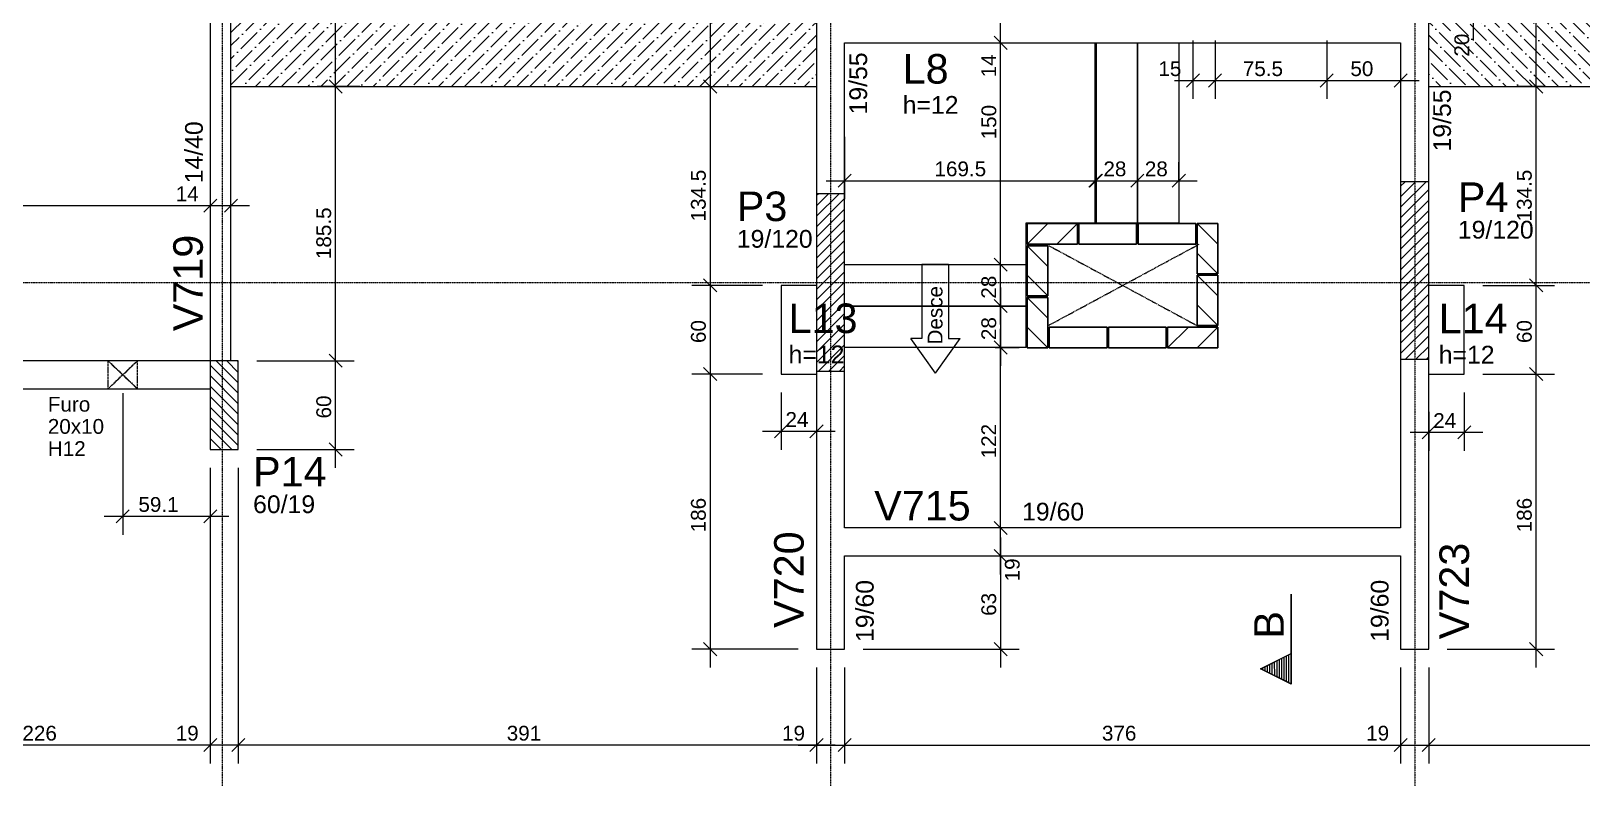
# Model space of a CAD drawing. Extents: x 37185 to 43130, y -8131 to -3926.
# Drawn here: x 38236 to 39285, y -6239 to -5729 of the extents above; entities that cross this region are included whole.
import ezdxf

# ---------------------------------------------------------------- set-up
doc = ezdxf.new("R2010")
doc.units = 0
doc.header["$MEASUREMENT"] = 0
doc.linetypes.add('ESTILO_TQS_0001', pattern=[1, 0.7, -0.3])
doc.linetypes.add('ESTILO_TQS_0004', pattern=[1.12, 0.5, -0.2, 0.01, -0.2, 0.01, -0.2])
for name, color, linetype in [('119', 253, 'CONTINUOUS'), ('37', 4, 'CONTINUOUS'), ('39', 74, 'CONTINUOUS'), ('42', 3, 'CONTINUOUS'), ('43', 3, 'CONTINUOUS'), ('44', 3, 'CONTINUOUS'), ('45', 2, 'CONTINUOUS'), ('46', 2, 'CONTINUOUS'), ('47', 2, 'CONTINUOUS'), ('53', 242, 'CONTINUOUS'), ('54', 242, 'CONTINUOUS'), ('70', 160, 'CONTINUOUS'), ('73', 2, 'CONTINUOUS'), ('75', 9, 'CONTINUOUS'), ('79', 12, 'CONTINUOUS'), ('80', 6, 'CONTINUOUS'), ('81', 2, 'CONTINUOUS'), ('82', 252, 'CONTINUOUS')]:
    doc.layers.add(name, color=color, linetype=linetype)
doc.layers.add('WP_BLOCOS', color=4, linetype='CONTINUOUS', lineweight=13)
doc.layers.add('WP_EST', color=9, linetype='CONTINUOUS', lineweight=13)
doc.styles.add('TQS_ARIAL', font='arial.ttf')

# ---------------------------------------------------------------- blocks, each defined once
blk = doc.blocks.new('BL 14x34 - BL 14x34-2802784-1ª FIADA')
at = {"layer": 'WP_BLOCOS'}
for p, q in [((-17, -7), (-3, 7)), ((17, 7), (-17, 7)), ((-17, 7), (-17, -7)), ((-17, -7), (-17, 7)), ((-17, 7), (17, 7)), ((-17, 7), (-17, 7)), ((3, -7), (17, 7)), ((17, -7), (17, 7)), ((17, 7), (17, -7)), ((17, 7), (17, 7)), ((-17, -7), (17, -7)), ((17, -7), (-17, -7)), ((-17, -7), (-17, -7)), ((17, -7), (17, -7))]:
    blk.add_line(p, q, dxfattribs=at)
blk = doc.blocks.new('BL 14x39 - BL 14x39-2803532-1ª FIADA')
at = {"layer": 'WP_BLOCOS'}
for p, q in [((19.5, 7), (-19.5, 7)), ((-19.5, 7), (-19.5, -7)), ((-19.5, -7), (-19.5, 7)), ((-19.5, 7), (19.5, 7)), ((-19.5, 7), (-19.5, 7)), ((19.5, -7), (19.5, 7)), ((19.5, 7), (19.5, -7)), ((19.5, 7), (19.5, 7)), ((-19.5, -7), (19.5, -7)), ((19.5, -7), (-19.5, -7)), ((-19.5, -7), (-19.5, -7)), ((19.5, -7), (19.5, -7))]:
    blk.add_line(p, q, dxfattribs=at)
blk = doc.blocks.new('MODULACAO-SUBS2')
at = {"layer": 'WP_EST'}
for p, rotation in [((39480, -8624.7), 180), ((39585, -8634.7), 90.00000000000001), ((39470, -8649.7), 90.00000000000001), ((39585, -8669.7), 90.00000000000001), ((39470, -8684.7), 90.00000000000001), ((39575, -8694.7), 180)]:
    blk.add_blockref('BL 14x34 - BL 14x34-2802784-1ª FIADA', p, dxfattribs=dict(at, rotation=rotation))
for p in [(39517.5, -8624.7), (39557.5, -8624.7), (39497.5, -8694.7), (39537.5, -8694.7)]:
    blk.add_blockref('BL 14x39 - BL 14x39-2803532-1ª FIADA', p, dxfattribs=at)

msp = doc.modelspace()

# ---------------------------------------------------------------- hatches: boundary and pattern name
at = {"layer": '119'}
h = msp.add_hatch(dxfattribs=at)
h.set_pattern_fill('ANSI36', color=117, scale=50)
h.set_pattern_definition([(45, (36933.5806, -1589.6267), (3.314563, 12.153398), [15.625, -3.125, 0, -3.125])])
h.paths.add_polyline_path([(38370.959, -5516.017), (38766.959, -5516.017), (38766.959, -5766.017), (38370.959, -5766.017)])
h = msp.add_hatch(dxfattribs=at)
h.set_pattern_fill('ANSI36', color=117, scale=50, angle=180)
h.set_pattern_definition([(135, (41014.3364, -1589.6267), (-3.314563, 12.153398), [15.625, -3.125, 0, -3.125])])
h.paths.add_polyline_path([(39576.959, -5516.017), (39180.959, -5516.017), (39180.959, -5766.017), (39576.959, -5766.017)])

# ---------------------------------------------------------------- linework, layer by layer
at = {"layer": '37', "linetype": 'Continuous'}
for points in [[(38356.959, -5530.017), (38356.959, -5951.517)], [(38370.959, -5951.517), (38370.959, -5530.017)], [(38766.959, -5563.543), (38766.959, -5729.517)], [(39180.959, -5729.517), (39180.959, -5563.543)], [(38766.959, -5729.517), (38766.959, -5838.518)], [(38785.959, -5838.518), (38785.959, -5736.517)], [(38785.959, -5736.517), (39014.459, -5736.517)], [(39014.459, -5736.517), (39161.959, -5736.517)], [(39161.959, -5736.517), (39161.959, -5830.51)], [(39180.959, -5830.51), (39180.959, -5729.517)], [(38356.959, -5951.517), (38121.459, -5951.517)], [(39161.959, -5950.51), (39161.959, -6064.517)], [(39180.959, -6074.017), (39180.959, -5950.51)], [(38766.959, -5958.518), (38766.959, -6074.017)], [(38785.959, -6064.517), (38785.959, -5958.518)], [(38130.959, -5970.517), (38356.959, -5970.517)], [(39161.959, -6064.517), (38785.959, -6064.517)], [(38766.959, -6074.017), (38766.959, -6146.517)], [(39180.959, -6146.517), (39180.959, -6074.017)], [(38785.959, -6146.517), (38785.959, -6083.517)], [(38785.959, -6083.517), (39161.959, -6083.517)], [(39161.959, -6083.517), (39161.959, -6146.517)], [(38766.959, -6146.517), (38785.959, -6146.517)], [(39161.959, -6146.517), (39180.959, -6146.517)]]:
    msp.add_lwpolyline(points, dxfattribs=at)
at = {"layer": '39', "linetype": 'Continuous'}
for p, q in [((39161.959, -5847.667), (39179.115, -5830.51)), ((39161.959, -5840.596), (39172.044, -5830.51)), ((39161.959, -5833.524), (39164.973, -5830.51)), ((38766.959, -5853.758), (38782.198, -5838.518)), ((38766.959, -5846.687), (38775.127, -5838.518)), ((38766.959, -5839.616), (38768.056, -5838.518)), ((39161.959, -5854.738), (39180.959, -5835.738)), ((38766.959, -5860.829), (38785.959, -5841.829)), ((38766.959, -5867.9), (38785.959, -5848.9)), ((39161.959, -5861.809), (39180.959, -5842.809)), ((39161.959, -5868.88), (39180.959, -5849.88)), ((38766.959, -5874.971), (38785.959, -5855.971)), ((39161.959, -5875.951), (39180.959, -5856.951)), ((38766.959, -5882.042), (38785.959, -5863.042)), ((38766.959, -5889.113), (38785.959, -5870.113)), ((39161.959, -5883.022), (39180.959, -5864.022)), ((39161.959, -5890.093), (39180.959, -5871.093)), ((38766.959, -5896.184), (38785.959, -5877.184)), ((39161.959, -5897.164), (39180.959, -5878.164)), ((38766.959, -5903.255), (38785.959, -5884.255)), ((38766.959, -5910.326), (38785.959, -5891.326)), ((39161.959, -5904.235), (39180.959, -5885.235)), ((39161.959, -5911.306), (39180.959, -5892.306)), ((38766.959, -5917.398), (38785.959, -5898.398)), ((39161.959, -5918.377), (39180.959, -5899.377)), ((38766.959, -5924.469), (38785.959, -5905.469)), ((38766.959, -5931.54), (38785.959, -5912.54)), ((39161.959, -5925.448), (39180.959, -5906.448)), ((39161.959, -5932.519), (39180.959, -5913.519)), ((38766.959, -5938.611), (38785.959, -5919.611)), ((39161.959, -5939.591), (39180.959, -5920.591)), ((38766.959, -5945.682), (38785.959, -5926.682)), ((38766.959, -5952.753), (38785.959, -5933.753)), ((39161.959, -5946.662), (39180.959, -5927.662)), ((39165.181, -5950.51), (39180.959, -5934.733)), ((38768.264, -5958.518), (38785.959, -5940.824)), ((39172.252, -5950.51), (39180.959, -5941.804)), ((38356.959, -5954.504), (38375.959, -5973.504)), ((38361.042, -5951.517), (38375.959, -5966.433)), ((38368.114, -5951.517), (38375.959, -5959.362)), ((38375.185, -5951.517), (38375.959, -5952.291)), ((38775.335, -5958.518), (38785.959, -5947.895)), ((38782.406, -5958.518), (38785.959, -5954.966)), ((39179.323, -5950.51), (39180.959, -5948.875)), ((38356.959, -5961.575), (38375.959, -5980.575)), ((38356.959, -5968.646), (38375.959, -5987.646)), ((38356.959, -5975.718), (38375.959, -5994.718)), ((38356.959, -5982.789), (38375.959, -6001.789)), ((38356.959, -5989.86), (38375.959, -6008.86)), ((38356.959, -5996.931), (38371.545, -6011.517)), ((38356.959, -6004.002), (38364.474, -6011.517)), ((38356.959, -6011.073), (38357.403, -6011.517))]:
    msp.add_line(p, q, dxfattribs=at)
for points in [[(39161.959, -5950.51), (39180.959, -5950.51), (39180.959, -5830.51), (39161.959, -5830.51), (39161.959, -5950.51)], [(38766.959, -5958.518), (38785.959, -5958.518), (38785.959, -5838.518), (38766.959, -5838.518), (38766.959, -5958.518)], [(38375.959, -6011.517), (38375.959, -5951.517), (38356.959, -5951.517), (38356.959, -6011.517), (38375.959, -6011.517)]]:
    msp.add_lwpolyline(points, dxfattribs=at)
at = {"layer": '53', "linetype": 'ESTILO_TQS_0001'}
msp.add_lwpolyline([(38297.831, -5961.017), (38287.831, -5970.517), (38307.831, -5970.517), (38297.831, -5961.017), (38307.831, -5970.517), (38307.831, -5951.517), (38297.831, -5961.017), (38307.831, -5951.517), (38287.831, -5951.517), (38297.831, -5961.017), (38287.831, -5951.517), (38287.831, -5970.517), (38297.831, -5961.017)], dxfattribs=at)
at = {"layer": '70', "linetype": 'ESTILO_TQS_0004'}
for p, q in [((38364.959, -4564.239), (38364.959, -6239.048)), ((38776.459, -4564.239), (38776.459, -6239.048)), ((39171.459, -4564.239), (39171.459, -6239.048)), ((37814.52, -5898.517), (40094.166, -5898.517))]:
    msp.add_line(p, q, dxfattribs=at)
at = {"layer": '73', "linetype": 'Continuous'}
for p, q in [((38838.121, -5886.517), (38838.121, -5936.517)), ((38856.296, -5886.517), (38838.121, -5886.517)), ((38856.296, -5886.517), (38856.296, -5936.517)), ((38847.379, -5959.85), (38830.712, -5936.517)), ((38838.121, -5936.517), (38830.712, -5936.517)), ((38847.379, -5959.85), (38864.046, -5936.517)), ((38856.296, -5936.517), (38864.046, -5936.517))]:
    msp.add_line(p, q, dxfattribs=at)
for points in [[(38955.959, -5736.517), (38955.959, -5858.517), (38955.459, -5858.517), (38955.459, -5736.517), (38955.959, -5736.517)], [(38983.959, -5736.517), (38983.959, -5858.517), (38955.959, -5858.517), (38955.959, -5736.517), (38983.959, -5736.517)], [(39011.959, -5736.517), (39011.959, -5858.517), (38983.959, -5858.517), (38983.959, -5736.517), (39011.959, -5736.517)], [(38785.959, -5886.517), (38908.459, -5886.517), (38908.459, -5914.517), (38785.959, -5914.517), (38785.959, -5886.517)], [(38785.959, -5914.517), (38908.459, -5914.517), (38908.459, -5942.517), (38785.959, -5942.517), (38785.959, -5914.517)]]:
    msp.add_lwpolyline(points, dxfattribs=at)
at = {"layer": '75', "linetype": 'Continuous'}
for p, q in [((38441.701, -5778.517), (38441.701, -5503.517)), ((38695.043, -5503.517), (38695.043, -5778.517)), ((39253.568, -5778.517), (39253.568, -5503.517)), ((38891.412, -5735.017), (38891.412, -5558.043)), ((39211.283, -5735.017), (39211.283, -5690.017)), ((38891.412, -5749.017), (38891.412, -5710.017)), ((38891.412, -5899.017), (38891.412, -5724.017)), ((38895.831, -5740.936), (38886.993, -5732.097)), ((38895.831, -5740.936), (38886.993, -5732.097)), ((38891.412, -5736.517), (38891.412, -5736.517)), ((38891.412, -5736.517), (38891.412, -5736.517)), ((39021.459, -5735.017), (39021.459, -5774.486)), ((39036.459, -5735.017), (39036.459, -5774.486)), ((39036.459, -5735.017), (39036.459, -5774.486)), ((39111.959, -5735.017), (39111.959, -5774.486)), ((39111.959, -5735.017), (39111.959, -5774.486)), ((39161.959, -5744.271), (39161.959, -5744.271)), ((38441.701, -5964.017), (38441.701, -5753.517)), ((38695.043, -5753.517), (38695.043, -5913.017)), ((39017.039, -5766.405), (39025.878, -5757.566)), ((39032.039, -5766.405), (39040.878, -5757.566)), ((39032.039, -5766.405), (39040.878, -5757.566)), ((39107.539, -5766.405), (39116.378, -5757.566)), ((39107.539, -5766.405), (39116.378, -5757.566)), ((39157.539, -5766.405), (39166.378, -5757.566)), ((39161.959, -5756.771), (39161.959, -5774.486)), ((39253.568, -5913.017), (39253.568, -5753.517)), ((38458.216, -5766.017), (38429.201, -5766.017)), ((38458.216, -5766.017), (38429.201, -5766.017)), ((38446.12, -5770.436), (38437.282, -5761.597)), ((38446.12, -5770.436), (38437.282, -5761.597)), ((38470.716, -5766.017), (38470.716, -5766.017)), ((38470.716, -5766.017), (38470.716, -5766.017)), ((38640.032, -5766.017), (38640.032, -5766.017)), ((38640.032, -5766.017), (38640.032, -5766.017)), ((38652.532, -5766.017), (38707.543, -5766.017)), ((38652.532, -5766.017), (38707.543, -5766.017)), ((38690.624, -5761.597), (38699.463, -5770.436)), ((38690.624, -5761.597), (38699.463, -5770.436)), ((39008.959, -5761.986), (39048.959, -5761.986)), ((39023.959, -5761.986), (39124.459, -5761.986)), ((39099.459, -5761.986), (39174.459, -5761.986)), ((39258.871, -5766.017), (39241.068, -5766.017)), ((39258.871, -5766.017), (39241.068, -5766.017)), ((39257.987, -5770.436), (39249.149, -5761.597)), ((39257.987, -5770.436), (39249.149, -5761.597)), ((39271.371, -5766.017), (39271.371, -5766.017)), ((39271.371, -5766.017), (39271.371, -5766.017)), ((38785.959, -5787.517), (38785.959, -5787.517)), ((38955.459, -5797.517), (38955.459, -5797.517)), ((38785.959, -5800.017), (38785.959, -5842.236)), ((38955.459, -5810.017), (38955.459, -5842.236)), ((38955.959, -5821.99), (38955.959, -5817.236)), ((38983.959, -5819.02), (38983.959, -5817.236)), ((38983.959, -5829.27), (38983.959, -5817.236)), ((39011.959, -5829.84), (39011.959, -5817.236)), ((38773.459, -5829.736), (38967.959, -5829.736)), ((38781.539, -5834.156), (38790.378, -5825.317)), ((38943.459, -5829.736), (38996.459, -5829.736)), ((38951.039, -5834.156), (38959.878, -5825.317)), ((38951.539, -5834.156), (38960.378, -5825.317)), ((38971.459, -5829.736), (39024.459, -5829.736)), ((38979.539, -5834.156), (38988.378, -5825.317)), ((38979.539, -5834.156), (38988.378, -5825.317)), ((39007.539, -5834.156), (39016.378, -5825.317)), ((38370.959, -5848.282), (38370.959, -5834.082)), ((38955.959, -5834.49), (38955.959, -5834.49)), ((38983.959, -5831.52), (38983.959, -5831.52)), ((38078.459, -5846.582), (38369.459, -5846.582)), ((38344.459, -5846.582), (38383.459, -5846.582)), ((38352.539, -5851.001), (38361.378, -5842.162)), ((38352.539, -5851.001), (38361.378, -5842.162)), ((38356.959, -5846.582), (38356.959, -5846.582)), ((38356.959, -5846.582), (38356.959, -5846.582)), ((38366.539, -5851.001), (38375.378, -5842.162)), ((38983.959, -5841.77), (38983.959, -5841.77)), ((39011.959, -5842.34), (39011.959, -5842.34)), ((38370.959, -5860.782), (38370.959, -5860.782)), ((38895.831, -5890.936), (38886.993, -5882.097)), ((38895.831, -5890.936), (38886.993, -5882.097)), ((38891.412, -5927.017), (38891.412, -5874.017)), ((38695.043, -5888.017), (38695.043, -5973.017)), ((38891.412, -5886.517), (38891.412, -5886.517)), ((38891.412, -5886.517), (38891.412, -5886.517)), ((39253.568, -5973.017), (39253.568, -5888.017)), ((38730.459, -5900.517), (38682.543, -5900.517)), ((38730.459, -5900.517), (38682.543, -5900.517)), ((38690.624, -5896.097), (38699.463, -5904.936)), ((38690.624, -5896.097), (38699.463, -5904.936)), ((38742.959, -5900.517), (38742.959, -5900.517)), ((38742.959, -5900.517), (38742.959, -5900.517)), ((38891.412, -5902.017), (38891.412, -5955.017)), ((39204.959, -5900.517), (39204.959, -5900.517)), ((39204.959, -5900.517), (39204.959, -5900.517)), ((39217.459, -5900.517), (39266.068, -5900.517)), ((39217.459, -5900.517), (39266.068, -5900.517)), ((39257.987, -5904.936), (39249.149, -5896.097)), ((39257.987, -5904.936), (39249.149, -5896.097)), ((38887.881, -5914.517), (38878.912, -5914.517)), ((38878.912, -5914.517), (38878.912, -5914.517)), ((38895.831, -5918.936), (38886.993, -5910.097)), ((38886.993, -5910.097), (38895.831, -5918.936)), ((38891.412, -5914.517), (38903.912, -5914.517)), ((38900.381, -5914.517), (38900.381, -5914.517)), ((38891.412, -6077.017), (38891.412, -5930.017)), ((38441.701, -6024.017), (38441.701, -5939.017)), ((38875.193, -5942.517), (38875.193, -5942.517)), ((38895.831, -5946.936), (38886.993, -5938.097)), ((38886.993, -5938.097), (38895.831, -5946.936)), ((38887.693, -5942.517), (38903.912, -5942.517)), ((38891.412, -5942.517), (38891.412, -5942.517)), ((38375.959, -5951.517), (38375.959, -5951.517)), ((38375.959, -5951.517), (38375.959, -5951.517)), ((38388.459, -5951.517), (38454.201, -5951.517)), ((38388.459, -5951.517), (38454.201, -5951.517)), ((38446.12, -5955.937), (38437.282, -5947.098)), ((38446.12, -5955.937), (38437.282, -5947.098)), ((38690.624, -5956.097), (38699.463, -5964.936)), ((38690.624, -5956.097), (38699.463, -5964.936)), ((38695.043, -5948.017), (38695.043, -6159.017)), ((39257.987, -5964.936), (39249.149, -5956.097)), ((39257.987, -5964.936), (39249.149, -5956.097)), ((39253.568, -6159.017), (39253.568, -5948.017)), ((38297.831, -5961.017), (38297.831, -5961.017)), ((38730.459, -5960.517), (38682.543, -5960.517)), ((38730.459, -5960.517), (38682.543, -5960.517)), ((38742.959, -5960.517), (38742.959, -5960.517)), ((38742.959, -5960.517), (38742.959, -5960.517)), ((38742.959, -5960.517), (38742.959, -5960.517)), ((39204.959, -5960.517), (39204.959, -5960.517)), ((39204.959, -5960.517), (39204.959, -5960.517)), ((39204.959, -5960.517), (39204.959, -5960.517)), ((39217.459, -5960.517), (39266.068, -5960.517)), ((39217.459, -5960.517), (39266.068, -5960.517)), ((38297.831, -5973.517), (38297.831, -6069.171)), ((38742.959, -5973.017), (38742.959, -6011.704)), ((39180.959, -5973.472), (39180.959, -5973.472)), ((39204.959, -5973.017), (39204.959, -6012.435)), ((38766.959, -5982.142), (38766.959, -5982.142)), ((39180.959, -5985.972), (39180.959, -6012.435)), ((38738.539, -6003.623), (38747.378, -5994.784)), ((38762.539, -6003.623), (38771.378, -5994.784)), ((38766.959, -5994.642), (38766.959, -6011.704)), ((39185.378, -5995.516), (39176.539, -6004.355)), ((39209.378, -5995.516), (39200.539, -6004.355)), ((38446.12, -6015.937), (38437.282, -6007.098)), ((38730.459, -5999.204), (38779.459, -5999.204)), ((39217.459, -5999.935), (39168.459, -5999.935)), ((38356.959, -6011.517), (38356.959, -6011.517)), ((38356.959, -6011.517), (38356.959, -6011.517)), ((38356.959, -6011.517), (38356.959, -6011.517)), ((38375.959, -6011.517), (38375.959, -6011.517)), ((38375.959, -6011.517), (38375.959, -6011.517)), ((38375.959, -6011.517), (38375.959, -6011.517)), ((38388.459, -6011.517), (38454.201, -6011.517)), ((38356.959, -6024.017), (38356.959, -6223.846)), ((38356.959, -6024.017), (38356.959, -6223.846)), ((38356.959, -6024.017), (38356.959, -6069.171)), ((38375.959, -6024.017), (38375.959, -6223.846)), ((38375.959, -6024.017), (38375.959, -6223.846)), ((38285.331, -6056.671), (38369.459, -6056.671)), ((38293.411, -6061.09), (38302.25, -6052.252)), ((38352.539, -6061.09), (38361.378, -6052.252)), ((38895.831, -6068.936), (38886.993, -6060.097)), ((38895.831, -6068.936), (38886.993, -6060.097)), ((38891.412, -6096.017), (38891.412, -6052.017)), ((38891.412, -6064.517), (38891.412, -6064.517)), ((38891.412, -6064.517), (38891.412, -6064.517)), ((38891.412, -6071.017), (38891.412, -6159.017)), ((38895.831, -6087.936), (38886.993, -6079.097)), ((38886.993, -6079.097), (38895.831, -6087.936)), ((38842.768, -6083.517), (38842.768, -6083.517)), ((38855.268, -6083.517), (38903.912, -6083.517)), ((38891.412, -6083.517), (38891.412, -6083.517)), ((39087.833, -6170.025), (39087.833, -6109.368)), ((39087.92, -6109.368), (39087.92, -6170.166)), ((38690.624, -6142.097), (38699.463, -6150.936)), ((38886.993, -6142.097), (38895.831, -6150.936)), ((39257.987, -6150.936), (39249.149, -6142.097)), ((38754.459, -6146.517), (38682.543, -6146.517)), ((38766.959, -6146.517), (38766.959, -6146.517)), ((38766.959, -6146.517), (38766.959, -6146.517)), ((38766.959, -6146.517), (38766.959, -6146.517)), ((38785.959, -6146.517), (38785.959, -6146.517)), ((38785.959, -6146.517), (38785.959, -6146.517)), ((38785.959, -6146.517), (38785.959, -6146.517)), ((38798.459, -6146.517), (38903.912, -6146.517)), ((39067.179, -6159.795), (39087.834, -6149.468)), ((39067.374, -6159.795), (39087.833, -6149.565)), ((39075.156, -6163.686), (39075.156, -6155.904)), ((39076.761, -6164.488), (39076.752, -6155.106)), ((39078.347, -6165.281), (39078.347, -6154.308)), ((39079.943, -6166.079), (39079.943, -6153.51)), ((39081.538, -6166.877), (39081.538, -6152.713)), ((39083.134, -6167.675), (39083.134, -6151.915)), ((39084.729, -6168.473), (39084.729, -6151.117)), ((39086.325, -6169.27), (39086.325, -6150.319)), ((39161.959, -6146.517), (39161.959, -6146.517)), ((39161.959, -6146.517), (39161.959, -6146.517)), ((39180.959, -6146.517), (39180.959, -6146.517)), ((39180.959, -6146.517), (39180.959, -6146.517)), ((39180.959, -6146.517), (39180.959, -6146.517)), ((39193.459, -6146.517), (39266.068, -6146.517)), ((38766.959, -6159.017), (38766.959, -6223.846)), ((38766.959, -6159.017), (38766.959, -6223.846)), ((38785.959, -6159.017), (38785.959, -6223.846)), ((38785.959, -6159.017), (38785.959, -6223.846)), ((39087.92, -6170.166), (39067.179, -6159.795)), ((39087.834, -6170.025), (39067.374, -6159.795)), ((39068.774, -6160.495), (39068.774, -6159.095)), ((39070.37, -6161.293), (39070.37, -6158.297)), ((39071.965, -6162.091), (39071.965, -6157.499)), ((39073.561, -6162.888), (39073.561, -6156.701)), ((39161.959, -6159.017), (39161.959, -6223.846)), ((39161.959, -6159.017), (39161.959, -6223.846)), ((39180.959, -6159.017), (39180.959, -6223.846)), ((39180.959, -6159.017), (39180.959, -6223.846)), ((38361.378, -6206.927), (38352.539, -6215.766)), ((38361.378, -6206.927), (38352.539, -6215.766)), ((38380.378, -6206.927), (38371.539, -6215.766)), ((38380.378, -6206.927), (38371.539, -6215.766)), ((38762.539, -6215.766), (38771.378, -6206.927)), ((38771.378, -6206.927), (38762.539, -6215.766)), ((38781.539, -6215.766), (38790.378, -6206.927)), ((38781.539, -6215.766), (38790.378, -6206.927)), ((39157.539, -6215.766), (39166.378, -6206.927)), ((39157.539, -6215.766), (39166.378, -6206.927)), ((39176.539, -6215.766), (39185.378, -6206.927)), ((39176.539, -6215.766), (39185.378, -6206.927)), ((38369.459, -6211.346), (38118.459, -6211.346)), ((38388.459, -6211.346), (38344.459, -6211.346)), ((38779.459, -6211.346), (38363.459, -6211.346)), ((38754.459, -6211.346), (38798.459, -6211.346)), ((38773.459, -6211.346), (39174.459, -6211.346)), ((39149.459, -6211.346), (39193.459, -6211.346)), ((39168.459, -6211.346), (39584.459, -6211.346))]:
    msp.add_line(p, q, dxfattribs=at)
at = {"layer": '79', "linetype": 'Continuous'}
msp.add_lwpolyline([(39087.833, -6170.025), (39067.374, -6159.795), (39087.833, -6149.565), (39087.833, -6170.025)], dxfattribs=at)
at = {"layer": '80', "linetype": 'Continuous'}
for p, q in [((38955.459, -5858.517), (38955.459, -5736.517)), ((38370.959, -5766.017), (38766.959, -5766.017)), ((39180.959, -5766.017), (39576.959, -5766.017)), ((38955.459, -5858.517), (38908.459, -5858.517)), ((38908.459, -5858.517), (38908.459, -5886.517)), ((38785.959, -5886.517), (38908.459, -5886.517)), ((38908.459, -5886.517), (38908.459, -5914.517)), ((38766.959, -5900.517), (38742.959, -5900.517)), ((38742.959, -5900.517), (38742.959, -5960.517)), ((39204.959, -5900.517), (39180.959, -5900.517)), ((39204.959, -5960.517), (39204.959, -5900.517)), ((38742.959, -5960.517), (38766.959, -5960.517)), ((39180.959, -5960.517), (39204.959, -5960.517))]:
    msp.add_line(p, q, dxfattribs=at)
at = {"layer": '81', "linetype": 'ESTILO_TQS_0001'}
for p, q in [((38921.959, -5872.517), (39024.86, -5928.019)), ((38923.057, -5928.019), (39025.959, -5872.517))]:
    msp.add_line(p, q, dxfattribs=at)
at = {"layer": '82', "linetype": 'Continuous'}
for p, q in [((39171.459, -5890.51), (39171.459, -5890.51)), ((38776.459, -5898.518), (38776.459, -5898.518)), ((38366.459, -5981.517), (38366.459, -5981.517))]:
    msp.add_line(p, q, dxfattribs=at)

# ---------------------------------------------------------------- block references
at = {"layer": '75', "linetype": 'Continuous'}
msp.add_blockref('MODULACAO-SUBS2', (-553.62, 2759.022), dxfattribs=at)

# ---------------------------------------------------------------- texts
at = {"layer": '42', "linetype": 'Continuous', "style": 'TQS_ARIAL'}
for s, p in [('V719', (38351.959, -5931.517)), ('V720', (38758.274, -6132.124)), ('V723', (39208.169, -6139.816))]:
    msp.add_text(s, height=20, rotation=90, dxfattribs=at).set_placement(p)
msp.add_text('V715', height=20, dxfattribs=at).set_placement((38805.959, -6059.517))
at = {"layer": '43', "linetype": 'Continuous', "style": 'TQS_ARIAL'}
for s, p in [('P4', (39200.629, -5850.882)), ('P3', (38713.056, -5857.058)), ('P14', (38385.959, -6036.517))]:
    msp.add_text(s, height=20, dxfattribs=at).set_placement(p)
at = {"layer": '44', "linetype": 'Continuous', "style": 'TQS_ARIAL'}
for s, p in [('L8', (38825.207, -5764.084)), ('L13', (38748.063, -5932.795)), ('L14', (39187.713, -5932.959))]:
    msp.add_text(s, height=20, dxfattribs=at).set_placement(p)
at = {"layer": '45', "linetype": 'Continuous', "style": 'TQS_ARIAL'}
for s, p in [('19/55', (38801.15, -5784.918)), ('19/55', (39195.959, -5810.013)), ('14/40', (38351.959, -5831.517)), ('19/60', (38805.589, -6141.694)), ('19/60', (39153.783, -6141.571))]:
    msp.add_text(s, height=12, rotation=90, dxfattribs=at).set_placement(p)
msp.add_text('19/60', height=12, dxfattribs=at).set_placement((38905.959, -6059.517))
at = {"layer": '46', "linetype": 'Continuous', "style": 'TQS_ARIAL'}
for s, p in [('19/120', (38713.056, -5875.058)), ('19/120', (39200.629, -5868.882)), ('60/19', (38385.959, -6054.517))]:
    msp.add_text(s, height=12, dxfattribs=at).set_placement(p)
at = {"layer": '47', "linetype": 'Continuous', "style": 'TQS_ARIAL'}
for p in [(38825.207, -5784.484), (38748.063, -5953.195), (39187.713, -5953.359)]:
    msp.add_text('h=12', height=12, dxfattribs=at).set_placement(p)
at = {"layer": '54', "linetype": 'Continuous', "style": 'TQS_ARIAL'}
for s, p in [('Furo', (38247.14, -5985.898)), ('20x10', (38247.14, -6000.898)), ('H12', (38247.14, -6015.898))]:
    msp.add_text(s, height=10, dxfattribs=at).set_placement(p)
at = {"layer": '73', "linetype": 'Continuous', "style": 'TQS_ARIAL'}
msp.add_text('Desce', height=10, rotation=90, dxfattribs=at).set_placement((38852.121, -5940.517))
at = {"layer": '75', "linetype": 'Continuous', "style": 'TQS_ARIAL'}
for s, height, p in [('20', 10, (39208.283, -5745.85)), ('14', 10, (38888.412, -5759.85)), ('150', 10, (38888.488, -5801.793)), ('134.5', 10, (38692.043, -5857.267)), ('134.5', 10, (39250.568, -5857.267)), ('185.5', 10, (38438.701, -5882.767)), ('28', 10, (38888.412, -5909.517)), ('60', 10, (38692.043, -5939.517)), ('28', 10, (38888.412, -5937.517)), ('60', 10, (39250.568, -5939.517)), ('60', 10, (38438.701, -5990.517)), ('122', 10, (38888.412, -6017.517)), ('186', 10, (38692.043, -6067.517)), ('186', 10, (39250.568, -6067.517)), ('19', 10, (38904.314, -6100.682)), ('63', 10, (38888.412, -6124.017)), ('B', 20, (39082.92, -6139.368))]:
    msp.add_text(s, height=height, rotation=90, dxfattribs=at).set_placement(p)
for s, p in [('15', (38998.125, -5758.986)), ('75.5', (39055.209, -5758.986)), ('50', (39127.959, -5758.986)), ('169.5', (38846.709, -5826.736)), ('28', (38960.959, -5826.736)), ('28', (38988.959, -5826.736)), ('14', (38333.625, -5843.582)), ('24', (38745.959, -5996.204)), ('24', (39183.959, -5996.935)), ('59.1', (38308.395, -6053.671)), ('226', (38229.959, -6208.346)), ('19', (38333.625, -6208.346)), ('391', (38557.459, -6208.346)), ('19', (38743.625, -6208.346)), ('376', (38959.959, -6208.346)), ('19', (39138.625, -6208.346))]:
    msp.add_text(s, height=10, dxfattribs=at).set_placement(p)

doc.saveas('drawing.dxf')
